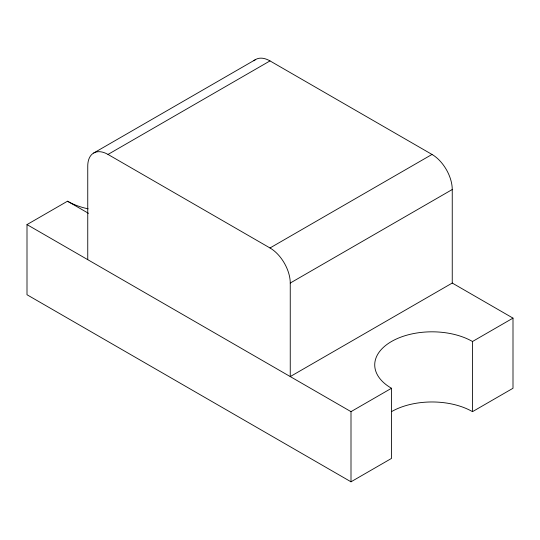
<?xml version="1.0" encoding="UTF-8"?>
<svg xmlns="http://www.w3.org/2000/svg" width="540" height="540" viewBox="0 0 540 540"><rect width="100%" height="100%" fill="white"/><g stroke="black" fill="none" stroke-linecap="round" stroke-linejoin="round"><path stroke-width="0.81" d="M93.683 153.023L255.683 59.495M108 154.44L270 60.912L432 154.44A28.64 16.538 60 0 1 452.25 189.52L452.25 283.048L290.25 376.576L290.25 283.048A28.64 16.538 60 0 0 270 247.975L108 154.44A28.64 16.538 60 0 0 87.75 166.131L87.75 259.666M391.5 411.656A57.274 33.068 0 0 1 472.5 411.656L513 388.267L513 318.121L472.5 341.503A57.274 33.068 0 0 0 391.5 341.503A57.274 33.068 0 0 0 391.5 388.267L391.5 458.42L351 481.802L27 294.739L27 224.593L67.5 201.211A57.274 33.068 0 0 0 88.148 208.845M270 247.975L432 154.44M290.25 283.048L452.25 189.52M27 224.593L351 411.649L391.5 388.267M452.25 283.048L513 318.121M67.5 201.211L88.472 213.32M472.5 341.503L472.5 411.656M351 411.649L351 481.802M253.935 60.784A28.64 16.538 60 0 1 270 60.912"/></g></svg>
